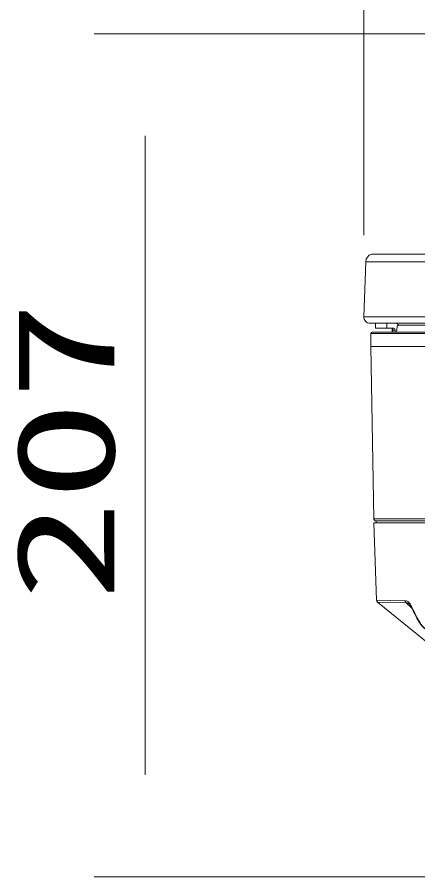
# Model space of a CAD drawing. Units: millimetres on the paper. Extents: x -62 to 65, y -59 to 59.
# Drawn here: x -0.11 to 9.71, y 18.64 to 39.72 of the extents above; entities that cross this region are included whole.
import ezdxf
from ezdxf.enums import TextEntityAlignment as Align

# ---------------------------------------------------------------- set-up
doc = ezdxf.new("R2010")
doc.units = ezdxf.units.MM
doc.layers.add('0-1_GAIKEI', color=4, linetype='Continuous', lineweight=9)
doc.layers.add('0-2_SUNPO', color=7, linetype='Continuous', lineweight=9)
doc.styles.add('ＭＳ ゴシック', font='')
doc.styles.get('ＭＳ ゴシック').set_extended_font_data('MS Gothic')

msp = doc.modelspace()

# ---------------------------------------------------------------- linework, layer by layer
at = {"layer": '0-1_GAIKEI', "color": 7}
for p, q in [((8.576, 33.911), (22.663, 33.911)), ((22.651, 33.913), (8.59, 33.913)), ((8.433, 33.726), (8.385, 32.374)), ((8.535, 32.219), (23.398, 32.219)), ((8.535, 32.219), (23.398, 32.219)), ((8.67, 32.099), (8.67, 32.219)), ((9.1, 32.099), (8.67, 32.099)), ((9.098, 32.049), (9.098, 31.999)), ((9.15, 32.049), (9.15, 31.999)), ((8.561, 31.969), (8.555, 31.649)), ((8.591, 31.999), (23.969, 31.999)), ((8.629, 27.418), (8.555, 31.648)), ((8.679, 27.369), (23.881, 27.369)), ((8.69, 27.369), (8.689, 27.319)), ((8.72, 25.377), (10.76, 23.721))]:
    msp.add_line(p, q, dxfattribs=at)
at = {"layer": '0-1_GAIKEI'}
for p, q in [((22.869, 33.726), (8.433, 33.726)), ((8.385, 32.374), (23.496, 32.374)), ((8.947, 32.219), (8.947, 32.099)), ((9.08, 32.087), (9.08, 31.999)), ((9.15, 32.049), (9.098, 32.049)), ((9.226, 32.169), (11.425, 32.169)), ((8.561, 31.969), (23.999, 31.969)), ((8.555, 31.648), (8.555, 31.649)), ((24.005, 31.649), (8.555, 31.649)), ((24.005, 31.648), (8.555, 31.648)), ((8.629, 27.418), (23.931, 27.418)), ((8.698, 25.422), (9.396, 25.409)), ((8.72, 25.377), (9.417, 25.364)), ((9.417, 25.364), (9.565, 25.226))]:
    msp.add_line(p, q, dxfattribs=at)
for points in [[(9.226, 32.169), (9.223, 32.168), (9.217, 32.164), (9.211, 32.152), (9.205, 32.136), (9.2, 32.114), (9.196, 32.088), (9.192, 32.045), (9.189, 31.999)], [(9.562, 25.254), (9.541, 25.296), (9.519, 25.333), (9.498, 25.361), (9.478, 25.383), (9.464, 25.393), (9.45, 25.4), (9.432, 25.406), (9.42, 25.407), (9.396, 25.409)], [(9.497, 25.336), (9.484, 25.346), (9.471, 25.354), (9.456, 25.36), (9.446, 25.362), (9.417, 25.364)], [(9.497, 25.336), (9.512, 25.319), (9.533, 25.288), (9.556, 25.245), (9.561, 25.234)], [(9.707, 24.944), (9.705, 24.951), (9.705, 24.958), (9.708, 24.966), (9.726, 24.93), (9.748, 24.892), (9.771, 24.857), (9.792, 24.827), (9.819, 24.793), (9.844, 24.765), (9.88, 24.731), (9.907, 24.711), (12.507, 24.711)], [(9.707, 24.944), (9.731, 24.902), (9.777, 24.836), (9.822, 24.781), (9.863, 24.74), (9.893, 24.716)]]:
    msp.add_lwpolyline(points, dxfattribs=at)
at = {"layer": '0-1_GAIKEI', "color": 7}
msp.add_lwpolyline([(23.928, 27.319), (8.631, 27.319), (8.698, 25.422)], dxfattribs=at)
for centre, radius, start, end in [((8.632, 33.719), 0.2, 106.4505, 178), ((8.59, 33.863), 0.05, 90, 106.4505), ((8.535, 32.369), 0.15, 178, 270), ((9.048, 32.049), 0.0499, 0, 90), ((9.1, 32.049), 0.0499, 0, 90), ((8.591, 31.969), 0.03, 90, 180), ((8.679, 27.419), 0.05, 180, 270), ((8.758, 25.424), 0.0604, 182, 230.9367)]:
    msp.add_arc(centre, radius, start, end, dxfattribs=at)
at = {"layer": '0-1_GAIKEI'}
for centre, radius, start, end in [((3.72, 31.971), 5.365, 0.2942, 1.2036), ((9.15, 32.1), 0.119, 35.4883, 90), ((9.459, 25.41), 0.0622, 180.9584, 227.4183), ((9.584, 25.243), 0.0242, 152.3515, 202.551), ((18.398, 29.493), 9.81, 205.7311, 207.6256), ((18.011, 29.341), 9.386, 205.8114, 207.7844)]:
    msp.add_arc(centre, radius, start, end, dxfattribs=at)
at = {"layer": '0-2_SUNPO'}
for p, q in [((8.385, 34.374), (8.385, 45.567)), ((25.128, 39.316), (1.78, 39.316)), ((3.03, 36.816), (3.03, 21.139)), ((14.28, 18.639), (1.78, 18.639))]:
    msp.add_line(p, q, dxfattribs=at)

# ---------------------------------------------------------------- texts
at = {"layer": '0-2_SUNPO', "style": 'ＭＳ ゴシック', "width": 1.5}
msp.add_text('207', height=2.405, rotation=90, dxfattribs=at).set_placement((2.993, 25.406), align=Align.BOTTOM_LEFT)

doc.saveas('drawing.dxf')
